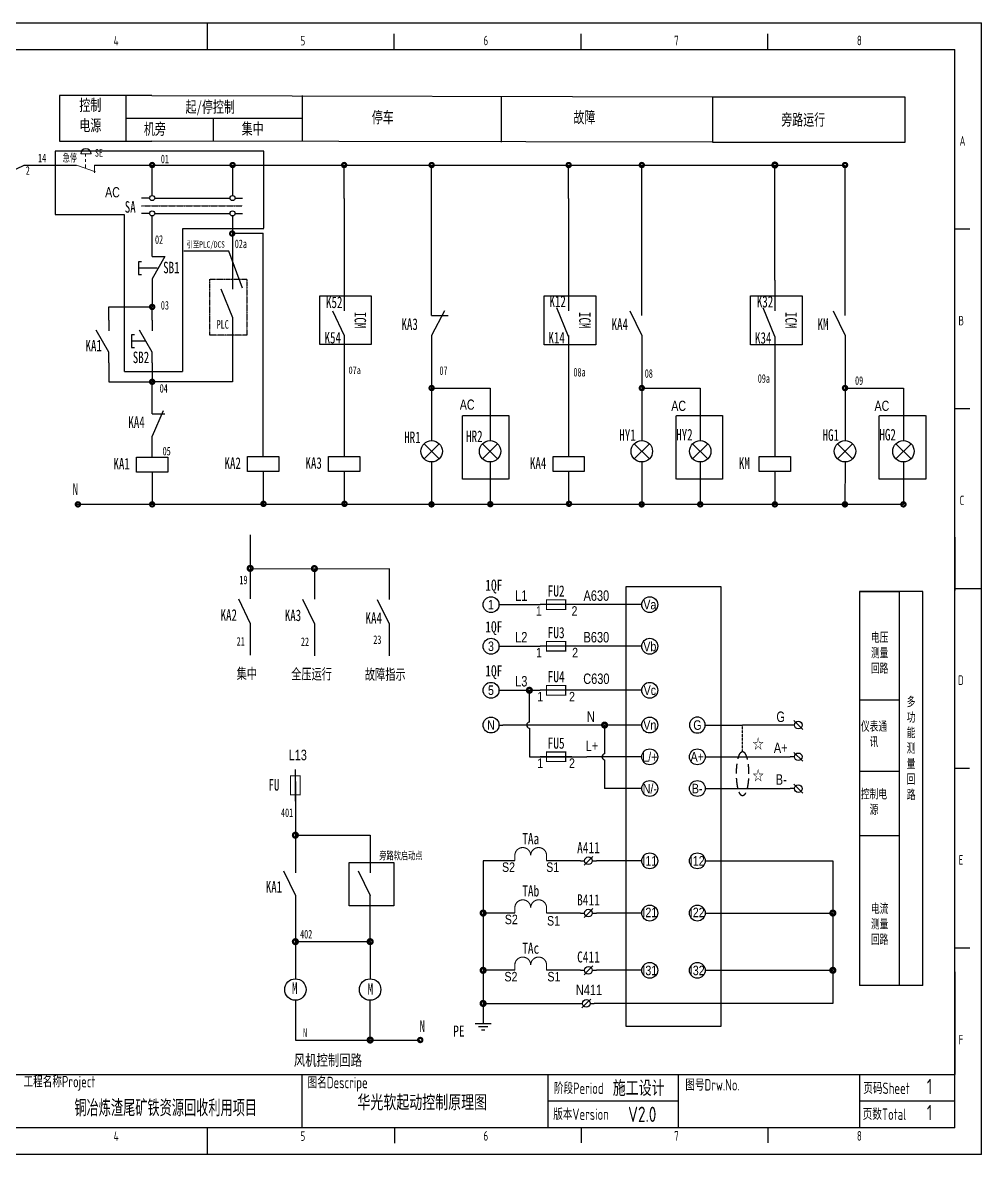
# Model space of a CAD drawing. Header units: millimetres. Extents: x 401220 to 2750366, y -101310 to 943175.
# Drawn here: x 1135406 to 1172682, y 279611 to 323616 of the extents above; entities that cross this region are included whole.
import ezdxf
from ezdxf.enums import TextEntityAlignment as Align

# ---------------------------------------------------------------- set-up
doc = ezdxf.new("R2010")
doc.units = ezdxf.units.MM
doc.linetypes.add('DASHED', pattern=[0.75, 0.5, -0.25])
doc.linetypes.add('HIDDEN', pattern=[0.375, 0.25, -0.125])
for name, color, linetype in [('CONNECT', 3, 'Continuous'), ('D1', 4, 'Continuous'), ('DIM', 1, 'Continuous'), ('TEXT', 4, 'Continuous'), ('图框_外框线', 7, 'Continuous'), ('图框_标题栏属性', 4, 'Continuous'), ('图框_标题栏文字', 6, 'Continuous'), ('图框_视口', 7, 'Continuous'), ('照明平面导线层', 3, 'Continuous')]:
    doc.layers.add(name, color=color, linetype=linetype)
doc.layers.add('SW', color=8, linetype='Continuous', lineweight=20)
doc.styles.add('IDQSTYLE', font='NSimSun.ttf', dxfattribs={"width": 0.7})
doc.styles.add('LEAD', font='simsun.ttf', dxfattribs={"width": 0.8})
doc.styles.add('NERIN_ISOCP', font='simsun.ttf', dxfattribs={"width": 0.75})
doc.styles.add('ROMANS', font='仿宋_GB2312.ttf', dxfattribs={"width": 0.67})
doc.styles.get("Standard").update_dxf_attribs({"font": 'arial.ttf', "bigfont": 'hzdx.shx'})
doc.styles.add('工程字', font='gbenor.shx', dxfattribs={"width": 0.8, "bigfont": 'hztxt.shx'})
doc.styles.add('标准', font='NSimSun.ttf', dxfattribs={"width": 0.667})

# ---------------------------------------------------------------- blocks, each defined once
blk = doc.blocks.new('SYMB2_M_PWF20')
at = {"color": 7}
blk.add_line((0, 0), (10, 0), dxfattribs=at)
at = {"color": 7, "const_width": 0.35}
blk.add_lwpolyline([(8, -1.5), (8, 1.5), (2, 1.5), (2, -1.5)], close=True, dxfattribs=at)
blk = doc.blocks.new('SYMB2_M_PWF26')
at = {"color": 7, "const_width": 0.35}
for points in [[(0, 0), (0, 1.67, -1), (5, 1.67, -2.414214)], [(5, 1.67, -1), (10, 1.67), (10, 0)]]:
    blk.add_lwpolyline(points, format="xyb", dxfattribs=at)
blk = doc.blocks.new('SYMB2_S_PWF4')
at = {"color": 7}
for p, q in [((-5, -0.5), (-5, 0.5)), ((-4, -1.5), (-4, 1.5)), ((-3, -2.5), (-3, 2.5)), ((0, 0), (-3, 0))]:
    blk.add_line(p, q, dxfattribs=at)
at = {"color": 7, "const_width": 0.3}
for points in [[(-5, 0.5), (-5, -0.5)], [(-4, 1.5), (-4, -1.5)], [(-3, 2.5), (-3, -2.5)]]:
    blk.add_lwpolyline(points, dxfattribs=at)
blk = doc.blocks.new('SYMB2_S_PWF23a')
for p, q in [((0, -1.3), (0, 0)), ((1.41, -1.09), (-1.41, -3.91))]:
    blk.add_line(p, q)
blk.add_circle((0, -2.5), 1.2)
blk = doc.blocks.new('SYMB2_M_PWF87')
at = {"color": 7}
for p, q in [((0, 0), (1.3, 0)), ((3.7, 0), (5, 0))]:
    blk.add_line(p, q, dxfattribs=at)
for p, q in [((2.5, 0), (1.1, -1.4)), ((3.9, 1.4), (2.5, 0))]:
    blk.add_line(p, q)
blk.add_circle((2.5, 0), 1.2)
blk = doc.blocks.new('SYMB2_S_PWF13a')
blk.add_line((-1.25, 0), (0, 0))
blk.add_circle((-3.75, 0), 2.5)

msp = doc.modelspace()

# ---------------------------------------------------------------- linework, layer by layer
at = {"color": 0}
for p, q in [((1140429.35313, 320788.48307), (1136833.04646, 320788.48307)), ((1136833.04646, 320788.48307), (1136833.04646, 319005.64747)), ((1136833.04646, 319005.64747), (1140429.35313, 319005.64747)), ((1140442.17754, 316893.01943), (1140442.17764, 318081.10136)), ((1143569.84427, 318078.81551), (1143569.84427, 316893.01943)), ((1140342.58714, 316793.42903), (1140026.99862, 316793.42903)), ((1140541.76794, 316793.42903), (1143470.25387, 316793.42903)), ((1143669.43467, 316793.42903), (1143956.0918, 316793.42903)), ((1140342.58714, 316198.38323), (1140026.99862, 316198.38323)), ((1140442.17743, 314517.4808), (1140442.17752, 316098.79283)), ((1140541.76794, 316198.38323), (1143470.25387, 316198.38323)), ((1143569.84427, 316098.79283), (1143569.84427, 313253.93807)), ((1143669.43467, 316198.38323), (1143956.0918, 316198.38323)), ((1139906.82427, 314318.30004), (1139906.82423, 313820.34805)), ((1140023.01307, 314318.30004), (1139906.82427, 314318.30004)), ((1140940.49815, 314517.48076), (1140442.17736, 313654.364)), ((1139906.82423, 313820.34805), (1140023.01303, 313820.34804)), ((1138763.99154, 312045.98604), (1138763.99151, 311631.02604)), ((1140442.17713, 312045.98604), (1140442.17706, 311631.02604)), ((1143569.84427, 312140.61476), (1143569.84427, 309651.40438)), ((1138763.99144, 310801.10604), (1138266.03951, 311663.58424)), ((1140442.17694, 310801.10604), (1139944.2248, 311663.58412)), ((1139636.05496, 311481.32112), (1139636.05492, 310983.36912)), ((1139752.24376, 311481.32112), (1139636.05496, 311481.32112)), ((1138763.99141, 310386.14604), (1138763.99144, 310801.10604)), ((1139636.05492, 310983.36912), (1139752.24372, 310983.36912)), ((1140442.17687, 310386.14604), (1140442.17694, 310801.10604)), ((1140442.17711, 308401.19046), (1140442.17711, 309651.4047)), ((1143569.84427, 309651.40438), (1141816.46513, 309651.40438)), ((1140872.39273, 308519.1519), (1140442.17704, 307538.07366)), ((1169652.76046, 304885.13479), (1137513.73688, 304885.13479)), ((1146276.43035, 280641.78406), (1146276.43035, 282716.58406)), ((1146604.01493, 282712.97348), (1171644.6667, 282712.97348)), ((1155833.65528, 280648.8274), (1155833.65528, 282712.97348)), ((1160906.31129, 280648.8274), (1160906.31129, 282723.6274)), ((1167938.64844, 282712.97348), (1167938.64844, 280648.8274)), ((1160906.31129, 281686.2274), (1155833.65528, 281686.2274)), ((1171644.6667, 281686.2274), (1167938.64844, 281686.2274)), ((1171644.6667, 280648.8274), (1113548.72514, 280648.8274))]:
    msp.add_line(p, q, dxfattribs=at)
at = {"color": 0, "linetype": 'ByBlock', "ltscale": 3}
for p, q in [((1139418.50309, 320788.48307), (1139418.50309, 319005.64747)), ((1140429.35313, 320788.48307), (1162235.59563, 320725.4333)), ((1139418.50309, 319897.06527), (1146272.82411, 319897.06527)), ((1142807.85861, 319904.44821), (1142807.85861, 319005.64747)), ((1162235.59563, 318961.86562), (1140429.35313, 319005.64747)), ((1140442.17736, 313654.364), (1140442.17725, 312561.61528)), ((1140442.17704, 306723.61447), (1140442.17704, 307538.07366)), ((1144759.95264, 306747.03435), (1144759.95264, 307561.49354)), ((1171644.66981, 303609.17348), (1171644.6667, 301534.37348)), ((1144253.7989, 300252.45133), (1144253.7989, 299015.76482)), ((1146749.55288, 300235.75376), (1146749.55288, 298999.06725)), ((1149656.50209, 300234.26333), (1149656.50209, 298997.57683)), ((1146011.01714, 293258.24444), (1146011.01714, 292021.55794)), ((1148918.71703, 292020.06712), (1148917.96635, 290555.94197))]:
    msp.add_line(p, q, dxfattribs=at)
at = {"color": 0, "ltscale": 0.7}
for p, q in [((1146272.82411, 320788.48307), (1146272.82411, 319005.64747)), ((1154015.26436, 320744.70122), (1154015.26436, 318961.86562)), ((1134619.13227, 317673.44666), (1135462.96425, 318078.81551)), ((1138203.96031, 318078.81551), (1155249.03653, 318078.81551)), ((1155249.03653, 318078.81551), (1159480.17408, 318078.81551)), ((1147907.36775, 316781.50239), (1147907.36775, 313601.98668)), ((1156636.10675, 316781.50239), (1156636.10675, 313601.98668)), ((1147907.36775, 313601.98668), (1147907.36775, 312408.27256)), ((1156636.10675, 313601.98668), (1156636.10675, 312408.27256)), ((1164654.40891, 313601.98668), (1164654.40891, 312408.27256)), ((1143574.34084, 312140.61476), (1143119.52567, 313253.93807)), ((1156634.62541, 311414.68647), (1156179.81025, 312528.00978)), ((1164652.92757, 311414.68647), (1164198.11241, 312528.00978)), ((1147447.45256, 312408.27256), (1147907.36775, 311450.89474)), ((1151802.21619, 312408.27256), (1151308.81655, 311450.89474)), ((1159020.25888, 312408.27256), (1159480.17408, 311450.89474)), ((1166921.21696, 312408.27353), (1167381.13216, 311450.89571)), ((1147907.36775, 311450.89474), (1147907.36775, 310531.28279)), ((1156636.10675, 311450.89474), (1156636.10675, 310531.28279)), ((1147907.36775, 310531.28279), (1147907.36775, 306747.03435)), ((1156636.10675, 310531.28279), (1156636.10675, 306747.03435)), ((1144253.7989, 303706.29739), (1144253.7989, 301209.82915)), ((1146749.55288, 302386.8457), (1146749.55288, 301193.13158)), ((1149656.50209, 302385.35527), (1149656.50209, 301191.64116)), ((1143793.88371, 301209.82915), (1144253.7989, 300252.45133)), ((1146289.63768, 301193.13158), (1146749.55288, 300235.75376)), ((1149196.5869, 301191.64116), (1149656.50209, 300234.26333)), ((1146009.95431, 294108.59097), (1146009.95431, 292021.55848)), ((1145551.10194, 290637.96248), (1146011.01714, 289680.58466)), ((1148458.05116, 290637.96248), (1148917.96635, 289680.58466))]:
    msp.add_line(p, q, dxfattribs=at)
at = {"color": 1}
for p, q in [((1144782.6209, 318623.92874), (1136669.88111, 318623.92874)), ((1136669.88111, 318623.92874), (1136669.88111, 316158.45509)), ((1144782.6209, 317311.97375), (1144782.6209, 318623.92874)), ((1136669.88111, 316158.45509), (1139359.13644, 316158.45509)), ((1139359.13644, 316158.45509), (1139359.13644, 315671.6414))]:
    msp.add_line(p, q, dxfattribs=at)
for p, q in [((1135462.96425, 318078.81551), (1137502.21906, 318078.81551)), ((1151308.81655, 312228.9713), (1151308.81655, 318078.81551)), ((1159480.17408, 312228.9713), (1159480.17408, 318078.81551)), ((1159480.17408, 318078.81551), (1167381.12779, 318078.81551)), ((1164654.40891, 318078.81551), (1164654.40891, 318078.81551)), ((1164654.40891, 313601.98668), (1164654.40891, 318078.81551)), ((1167381.13216, 312228.97227), (1167381.13216, 318078.81647)), ((1151308.81655, 312228.9713), (1151947.04479, 312228.9713)), ((1151308.81655, 311450.89474), (1151308.81655, 307366.14033)), ((1159480.17408, 311450.89474), (1159480.17408, 307366.14033)), ((1164652.92757, 311414.68647), (1164652.92757, 306747.03435)), ((1167381.13216, 311450.89571), (1167381.13216, 307366.14129)), ((1151308.81655, 309408.51753), (1153580.44485, 309408.51753)), ((1153580.44485, 309408.51753), (1153580.44485, 307366.14033)), ((1159480.17408, 309408.51753), (1161751.80238, 309408.51753)), ((1161751.80238, 309408.51753), (1161751.80238, 307366.14033)), ((1167381.13216, 309408.5185), (1169652.76046, 309408.5185)), ((1169652.76046, 309408.5185), (1169652.76046, 307366.14129)), ((1151014.2685, 307244.13453), (1151603.3646, 306655.03843)), ((1151014.2685, 306655.03843), (1151603.3646, 307244.13453)), ((1153285.8968, 307244.13453), (1153874.9929, 306655.03843)), ((1153285.8968, 306655.03843), (1153874.9929, 307244.13453)), ((1159185.62603, 307244.13453), (1159774.72213, 306655.03843)), ((1159185.62603, 306655.03843), (1159774.72213, 307244.13453)), ((1161457.25433, 307244.13453), (1162046.35043, 306655.03843)), ((1161457.25433, 306655.03843), (1162046.35043, 307244.13453)), ((1167086.58411, 307244.13549), (1167675.68021, 306655.03939)), ((1167086.58411, 306655.03939), (1167675.68021, 307244.13549)), ((1169358.21241, 307244.13549), (1169947.30851, 306655.03939)), ((1169358.21241, 306655.03939), (1169947.30851, 307244.13549)), ((1151308.81655, 306533.03263), (1151303.95725, 304859.01549)), ((1153580.44485, 306533.03263), (1153580.44485, 304852.40735)), ((1159480.17408, 306533.03263), (1159475.31478, 304859.01549)), ((1161751.80238, 306533.03263), (1161751.80238, 304885.13479)), ((1167381.13216, 306533.0336), (1167376.27286, 304859.01646)), ((1169652.76046, 306533.0336), (1169652.76046, 304885.13575)), ((1164652.92757, 306156.80023), (1164653.00339, 304885.26611)), ((1155108.0052, 296418.92092), (1155108.0052, 297655.18032)), ((1155108.0052, 296188.11074), (1155108.0052, 295069.45059)), ((1158033.23021, 296303.51583), (1158033.23021, 295184.85569)), ((1162100.93623, 296303.51583), (1163397.32897, 296303.09695)), ((1155108.0052, 295069.45059), (1157343.01913, 295069.45059)), ((1157323.28599, 295069.45059), (1157343.01913, 295069.45059)), ((1158033.23021, 294954.0455), (1158033.23021, 293835.38536)), ((1146009.95438, 294580.33764), (1146009.95438, 294580.33743)), ((1146011.01714, 292021.55794), (1148917.96635, 292020.06751)), ((1146011.01714, 292021.55794), (1146011.01714, 290555.94197)), ((1146011.01714, 289680.58466), (1146011.01714, 287882.10601)), ((1148917.96635, 287882.10601), (1148917.96635, 289680.58466)), ((1162100.94193, 288993.52216), (1163036.77349, 288993.52216)), ((1163036.77349, 288993.52216), (1166907.84481, 288993.52216)), ((1146011.01714, 287882.10601), (1148917.96635, 287882.10601)), ((1146011.01714, 287882.10601), (1146011.01714, 286437.65797)), ((1148917.96635, 287882.10601), (1148917.96635, 286437.65797)), ((1146011.01714, 285604.55027), (1146011.01714, 284057.60838)), ((1148917.96635, 284057.60838), (1148917.96635, 285604.55027)), ((1146011.01714, 284057.60838), (1148917.96635, 284057.60838)), ((1148917.96635, 284057.60838), (1150864.7051, 284057.60838))]:
    msp.add_line(p, q)
at = {"color": 1, "linetype": 'HIDDEN'}
for p, q in [((1144782.6209, 315606.39132), (1144782.6209, 317311.97375)), ((1139359.13644, 315671.6414), (1139359.13644, 310045.57977)), ((1141634.55621, 310045.57977), (1141634.55621, 315606.39132)), ((1141634.55621, 315606.39132), (1144782.6209, 315606.39132)), ((1139359.13644, 310045.57977), (1139542.54432, 310045.57977)), ((1139542.54432, 310045.57977), (1141634.55621, 310045.57977))]:
    msp.add_line(p, q, dxfattribs=at)
at = {"color": 0, "linetype": 'DASHED', "ltscale": 3}
msp.add_line((1140026.99862, 316495.90613), (1143956.0918, 316495.90613), dxfattribs=at)
at = {"color": 0, "ltscale": 3}
for p in [(1143569.84427, 315426.92215), (1144759.95264, 307561.49354)]:
    msp.add_line(p, (1144759.95264, 315426.92215), dxfattribs=at)
at = {"color": 4, "linetype": 'ByBlock', "ltscale": 3}
for p, q in [((1143426.75494, 314729.1012), (1141668.31949, 314729.1012)), ((1143952.24965, 313296.69081), (1143426.75494, 314729.1012))]:
    msp.add_line(p, q, dxfattribs=at)
at = {"color": 0, "linetype": 'Continuous'}
for p, q in [((1140442.17743, 314517.4808), (1140940.49815, 314517.48076)), ((1140442.17711, 308401.19046), (1140940.49783, 308401.19042))]:
    msp.add_line(p, q, dxfattribs=at)
at = {"color": 0, "linetype": 'HIDDEN', "ltscale": 3}
for p, q in [((1140634.25523, 314070.04455), (1139906.82425, 314071.0682)), ((1140193.20087, 311232.34508), (1139636.05494, 311232.34512))]:
    msp.add_line(p, q, dxfattribs=at)
at = {"ltscale": 3}
msp.add_line((1144253.7989, 302396.06856), (1149656.50209, 302377.88057), dxfattribs=at)
at = {"color": 0, "linetype": 'ByBlock'}
for p, q in [((1171644.6667, 300496.97348), (1171644.6667, 301534.37348)), ((1171644.6667, 299459.57348), (1171644.6667, 300496.97348)), ((1171644.6667, 299163.17348), (1171644.6667, 300200.57348)), ((1171644.6667, 298125.77348), (1171644.6667, 299459.57348)), ((1171644.6667, 298125.77348), (1171644.6667, 299163.17348)), ((1171644.6667, 297088.37348), (1171644.6667, 298125.77348)), ((1171644.6667, 296050.97348), (1171644.6667, 297088.37348)), ((1171644.6667, 295013.57348), (1171644.6667, 296050.97348)), ((1171644.6667, 293976.17348), (1171644.6667, 295013.57348)), ((1171644.6667, 292938.77348), (1171644.6667, 293976.17348)), ((1171644.6667, 291901.37348), (1171644.6667, 292938.77348)), ((1171644.6667, 290863.97348), (1171644.6667, 291901.37348)), ((1171644.6667, 289826.57348), (1171644.6667, 290863.97348)), ((1171644.6667, 288789.17348), (1171644.6667, 289826.57348)), ((1171644.6667, 287751.77348), (1171644.6667, 288789.17348)), ((1171644.6667, 286714.37348), (1171644.6667, 287751.77348)), ((1171644.6667, 286714.37348), (1171644.6667, 282712.97348))]:
    msp.add_line(p, q, dxfattribs=at)
at = {"color": 7, "linetype": 'HIDDEN', "ltscale": 5}
msp.add_line((1163397.32897, 295273.71721), (1163397.32897, 296303.09695), dxfattribs=at)
msp.add_lwpolyline([(1162235.59563, 320725.4333), (1169701.47666, 320725.4333), (1169701.47666, 318951.44088), (1162235.59563, 318951.44088)], close=True)
at = {"color": 0, "const_width": 165.984}
for points in [[(1140400.68111, 318078.81551, 1), (1140483.67311, 318078.81551, 1)], [(1143528.34827, 318078.81551, 1), (1143611.34027, 318078.81551, 1)], [(1151267.32055, 318078.81551, 1), (1151350.31255, 318078.81551, 1)], [(1140400.68125, 312561.61528, 1), (1140483.67325, 312561.61528, 1)], [(1140400.68111, 309651.4047, 1), (1140483.67311, 309651.4047, 1)], [(1151267.32055, 309408.51753, 1), (1151350.31255, 309408.51753, 1)], [(1159438.67808, 309408.51753, 1), (1159521.67008, 309408.51753, 1)], [(1167339.63616, 309408.5185, 1), (1167422.62816, 309408.5185, 1)], [(1137513.73688, 304885.13479, 1), (1137596.72888, 304885.13479, 1)], [(1140400.68111, 304885.13479, 1), (1140483.67311, 304885.13479, 1)], [(1144731.10382, 304906.22442, 1), (1144814.09582, 304906.22442, 1)], [(1147878.51893, 304906.22442, 1), (1147961.51093, 304906.22442, 1)], [(1151262.53707, 304885.13479, 1), (1151345.52907, 304885.13479, 1)], [(1153548.61953, 304892.76074, 1), (1153631.61153, 304892.76074, 1)], [(1156607.25793, 304906.22442, 1), (1156690.24993, 304906.22442, 1)], [(1159433.8946, 304885.13479, 1), (1159516.8866, 304885.13479, 1)], [(1161710.3822, 304885.26611, 1), (1161793.3742, 304885.26611, 1)], [(1164611.50739, 304885.26611, 1), (1164694.49939, 304885.26611, 1)], [(1167334.85268, 304885.13575, 1), (1167417.84468, 304885.13575, 1)], [(1169611.34028, 304885.26707, 1), (1169694.33228, 304885.26707, 1)], [(1150823.2091, 284057.60838, 1), (1150906.2011, 284057.60838, 1)]]:
    msp.add_lwpolyline(points, format="xyb", close=True, dxfattribs=at)
at = {"color": 0, "linetype": 'ByBlock', "const_width": 165.984}
for points in [[(1147865.87175, 318078.81551, 1), (1147948.86375, 318078.81551, 1)], [(1156594.61075, 318078.81551, 1), (1156677.60275, 318078.81551, 1)], [(1159438.67808, 318078.81551, 1), (1159521.67008, 318078.81551, 1)], [(1167339.63616, 318078.81647, 1), (1167422.62816, 318078.81647, 1)], [(1143512.52636, 315414.25145, 1), (1143595.51836, 315414.25145, 1)]]:
    msp.add_lwpolyline(points, format="xyb", close=True, dxfattribs=at)
at = {"color": 7, "const_width": 185.0688}
for points in [[(1164608.14171, 318078.81551, 1), (1164700.67611, 318078.81551, 1)], [(1144207.5317, 302396.06856, 1), (1144300.0661, 302396.06856, 1)], [(1146703.28568, 302386.8457, 1), (1146795.82008, 302386.8457, 1)], [(1155061.738, 297655.18032, 1), (1155154.2724, 297655.18032, 1)], [(1157986.96301, 296303.51583, 1), (1158079.49741, 296303.51583, 1)], [(1145964.74994, 292021.55794, 1), (1146057.28434, 292021.55794, 1)], [(1153263.57224, 288993.52216, 1), (1153356.10664, 288993.52216, 1)], [(1166861.57761, 288993.52216, 1), (1166954.11201, 288993.52216, 1)], [(1145964.74994, 287882.10601, 1), (1146057.28434, 287882.10601, 1)], [(1148871.69915, 287882.10601, 1), (1148964.23355, 287882.10601, 1)], [(1153263.57224, 286767.33856, 1), (1153356.10664, 286767.33856, 1)], [(1166861.57761, 286767.33856, 1), (1166954.11201, 286767.33856, 1)], [(1153263.57224, 285478.78369, 1), (1153356.10664, 285478.78369, 1)], [(1148871.69915, 284057.60838, 1), (1148964.23355, 284057.60838, 1)]]:
    msp.add_lwpolyline(points, format="xyb", close=True, dxfattribs=at)
at = {"color": 1, "linetype": 'DASHED', "ltscale": 3}
msp.add_lwpolyline([(1142686.93803, 313639.48971), (1144122.33351, 313639.48971), (1144122.33351, 311460.97355), (1142686.93803, 311460.97355)], close=True, dxfattribs=at)
at = {"color": 0, "linetype": 'ByBlock', "ltscale": 3}
for points in [[(1146956.73895, 312999.34177), (1148962.48786, 312999.34177), (1148962.48786, 311099.79111), (1146956.73895, 311099.79111)], [(1155685.47795, 312993.55391), (1157691.22686, 312993.55391), (1157691.22686, 311094.00326), (1155685.47795, 311094.00326)], [(1163703.78011, 312993.55391), (1165709.52902, 312993.55391), (1165709.52902, 311094.00326), (1163703.78011, 311094.00326)]]:
    msp.add_lwpolyline(points, close=True, dxfattribs=at)
at = {"color": 1, "linetype": 'HIDDEN'}
for points in [[(1152502.73334, 308335.00806), (1154311.50879, 308335.00806), (1154311.50879, 305868.7863), (1152502.73334, 305868.7863)], [(1160811.49895, 308335.00806), (1162620.2744, 308335.00806), (1162620.2744, 305868.7863), (1160811.49895, 305868.7863)], [(1168712.45703, 308335.00902), (1170521.23248, 308335.00902), (1170521.23248, 305868.78726), (1168712.45703, 305868.78726)]]:
    msp.add_lwpolyline(points, close=True, dxfattribs=at)
at = {"color": 0, "ltscale": 0.7}
for points in [[(1139834.05186, 306723.61447), (1141050.30223, 306723.61447), (1141050.30223, 306133.38035), (1139834.05186, 306133.38035)], [(1144151.82745, 306747.03435), (1145368.07782, 306747.03435), (1145368.07782, 306156.80023), (1144151.82745, 306156.80023)], [(1147299.24257, 306747.03435), (1148515.49294, 306747.03435), (1148515.49294, 306156.80023), (1147299.24257, 306156.80023)], [(1156027.98157, 306747.03435), (1157244.23194, 306747.03435), (1157244.23194, 306156.80023), (1156027.98157, 306156.80023)], [(1164044.80239, 306747.03435), (1165261.05276, 306747.03435), (1165261.05276, 306156.80023), (1164044.80239, 306156.80023)]]:
    msp.add_lwpolyline(points, close=True, dxfattribs=at)
at = {"color": 7}
msp.add_lwpolyline([(1148102.72701, 290958.72478), (1149834.56356, 290958.72478), (1149834.56356, 289271.59095), (1148102.72701, 289271.59095)], close=True, dxfattribs=at)
at = {"color": 0}
for centre in [(1140442.17754, 316793.42903), (1143569.84427, 316793.42903), (1140442.17754, 316198.38323), (1143569.84427, 316198.38323)]:
    msp.add_circle(centre, 99.5904, dxfattribs=at)
for centre in [(1151308.81655, 306949.58648), (1153580.44485, 306949.58648), (1159480.17408, 306949.58648), (1161751.80238, 306949.58648), (1167381.13216, 306949.58744), (1169652.76046, 306949.58744), (1146011.01714, 286021.10412), (1148917.96635, 286021.10412)]:
    msp.add_circle(centre, 416.55385)
at = {"color": 0, "ltscale": 0.7}
for centre in [(1137555.82878, 304885.13479), (1150865.301, 284057.60838)]:
    msp.add_circle(centre, 90.06387, dxfattribs=at)
for centre in [(1155122.05383, 296303.51583), (1158047.27884, 295069.45059)]:
    msp.add_arc(centre, 116.25704, 96.940648498, 263.059351502)
at = {"color": 7, "linetype": 'HIDDEN', "ltscale": 1500}
msp.add_ellipse((1163397.32897, 294413.18915), major_axis=(0, 860.52806), ratio=0.2749131186, dxfattribs=at)
at = {"layer": 'CONNECT', "color": 0, "linetype": 'ByBlock'}
for p, q in [((1147907.36775, 316781.50239), (1147907.36775, 318078.81551)), ((1156636.10675, 316781.50239), (1156636.10675, 318078.81551))]:
    msp.add_line(p, q, dxfattribs=at)
at = {"layer": 'CONNECT', "color": 0}
for p, q in [((1138763.99154, 312045.98604), (1138763.99154, 312561.61528)), ((1138763.99154, 312561.61528), (1140442.17725, 312561.61528)), ((1140442.17713, 312045.98604), (1140442.17725, 312561.61528)), ((1140442.17732, 312561.61528), (1140442.17732, 312561.61528)), ((1138763.99141, 310386.14604), (1138763.99141, 309651.4047)), ((1140442.17687, 310386.14604), (1140442.1767, 309651.4047)), ((1138763.99141, 309651.4047), (1140442.17711, 309651.4047)), ((1141816.46513, 309651.40438), (1140442.17677, 309651.4047)), ((1140442.17711, 306133.38035), (1140442.17711, 304885.13479)), ((1144759.95271, 306156.80023), (1144759.95271, 304908.55467)), ((1147907.36782, 306156.80023), (1147907.36782, 304908.55467)), ((1156636.10682, 306156.80023), (1156636.10682, 304908.55467))]:
    msp.add_line(p, q, dxfattribs=at)
at = {"layer": 'CONNECT', "color": 7}
for p, q in [((1167944.71956, 301492.82496), (1169486.71659, 301492.82496)), ((1170412.41931, 301492.82496), (1167944.71956, 301492.82496)), ((1167944.71956, 301492.82496), (1167944.71956, 288190.9785)), ((1169486.71659, 301492.82496), (1169486.71659, 288190.9785)), ((1170412.41931, 288190.9785), (1170412.41931, 301492.82496)), ((1167944.71956, 301053.94554), (1167944.71956, 287752.09908)), ((1169486.71659, 301053.94554), (1169486.71659, 287752.09908)), ((1170412.41931, 287752.09908), (1170412.41931, 301053.94554)), ((1154081.35322, 300985.70539), (1155531.39389, 300985.70539)), ((1159325.46128, 300985.70539), (1156765.18589, 300985.70539)), ((1167944.71956, 300643.12492), (1167944.71956, 287341.27846)), ((1169486.71659, 300643.12492), (1169486.71659, 287341.27846)), ((1170412.41931, 287341.27846), (1170412.41931, 300643.12492)), ((1167944.71956, 300204.2455), (1167944.71956, 286902.39904)), ((1169486.71659, 300204.2455), (1169486.71659, 286902.39904)), ((1170412.41931, 286902.39904), (1170412.41931, 300204.2455)), ((1167944.72526, 299919.53182), (1167944.72526, 286617.68537)), ((1169486.72229, 299919.53182), (1169486.72229, 286617.68537)), ((1170412.42502, 286617.68537), (1170412.42502, 299919.53182)), ((1154081.35322, 299367.48068), (1155531.39389, 299367.48068)), ((1159325.46128, 299367.48068), (1156765.18589, 299367.48068)), ((1167944.72526, 299480.6524), (1167944.72526, 286178.80594)), ((1169486.72229, 299480.6524), (1169486.72229, 286178.80594)), ((1170412.42502, 286178.80594), (1170412.42502, 299480.6524)), ((1154081.35322, 297655.18032), (1155531.39389, 297655.18032)), ((1159325.46128, 297655.18032), (1156765.18589, 297655.18032)), ((1169486.71659, 297273.9294), (1167944.71956, 297273.9294)), ((1159325.46128, 296303.51583), (1154081.35322, 296303.51583)), ((1165257.51443, 296303.09695), (1163397.32897, 296303.09695)), ((1159325.46128, 295069.45059), (1157343.01913, 295069.45059)), ((1162100.93623, 295069.17736), (1165252.06838, 295069.17736)), ((1169486.71659, 294499.22523), (1167944.71956, 294499.22523)), ((1159325.46128, 293835.38536), (1158033.23021, 293835.38536)), ((1162100.93623, 293835.11213), (1165252.06838, 293835.11213)), ((1169486.72229, 291997.6512), (1167944.72526, 291997.6512)), ((1154543.33489, 291026.15168), (1153309.83944, 291026.15168)), ((1153309.83944, 291026.15168), (1153309.83944, 285950.80178)), ((1157097.20643, 291026.15168), (1155777.12689, 291026.15168)), ((1159325.46698, 291026.15168), (1157714.10243, 291026.15168)), ((1162100.94193, 291026.15168), (1166907.84481, 291026.15168)), ((1166907.84481, 291026.15168), (1166907.84481, 286370.38498)), ((1153309.83944, 290134.55517), (1153309.83944, 285059.20527)), ((1166907.84481, 290134.55039), (1166907.84481, 285478.78369)), ((1154543.33489, 288993.52216), (1153309.83944, 288993.52216)), ((1157097.20643, 288993.52216), (1155777.12689, 288993.52216)), ((1159325.46698, 288993.52216), (1157714.10243, 288993.52216)), ((1154543.33489, 286767.33856), (1153309.83944, 286767.33856)), ((1157097.20643, 286767.33856), (1155777.12689, 286767.33856)), ((1159325.46698, 286767.33856), (1157714.10243, 286767.33856)), ((1162100.94193, 286767.33856), (1166907.84481, 286767.33856)), ((1170412.42502, 286178.80594), (1167944.72526, 286178.80594)), ((1169486.72799, 286178.80594), (1167944.73097, 286178.80594)), ((1153309.83944, 285478.78369), (1157012.07478, 285478.78369)), ((1166907.84481, 285478.78369), (1157628.97078, 285478.78369))]:
    msp.add_line(p, q, dxfattribs=at)
at = {"layer": 'D1', "color": 7, "linetype": 'ByBlock'}
msp.add_arc((1137867.77613, 318510.43131), 200.52575, 0, 180, dxfattribs=at)
at = {"layer": 'TEXT', "color": 7, "ltscale": 5}
msp.add_lwpolyline([(1158862.78928, 284593.66568), (1162563.60823, 284593.66568), (1162563.60823, 301677.53771), (1158862.78928, 301677.53771), (1158862.78928, 284593.66568)], dxfattribs=at)
at = {"layer": '图框_外框线', "color": 0}
for p, q in [((1110436.60651, 323605.00541), (1172682.0667, 323605.00541)), ((1172682.0667, 279611.4274), (1172682.0667, 323605.00541)), ((1172682.0667, 279611.4274), (1110436.60651, 279611.4274))]:
    msp.add_line(p, q, dxfattribs=at)
at = {"layer": '图框_外框线', "color": 0, "lineweight": 30}
for p, q in [((1142596.03086, 322582.75412), (1142596.03086, 323615.58449)), ((1171644.6667, 301613.12728), (1172682.0667, 301613.12728)), ((1142597.29923, 279611.4274), (1142597.29923, 280648.8274))]:
    msp.add_line(p, q, dxfattribs=at)
at = {"layer": '图框_外框线', "color": 0, "lineweight": -3}
for p, q in [((1149857.76913, 322581.03773), (1149857.76913, 323173.83773)), ((1157119.73659, 322588.08108), (1157119.73659, 323180.88108)), ((1164381.53659, 322588.08108), (1164381.53659, 323180.88108)), ((1171644.6667, 315597.97614), (1172236.13659, 315597.97614)), ((1171644.6667, 308607.8712), (1172236.13659, 308607.8712)), ((1171644.6667, 294628.27095), (1172222.70818, 294628.27095)), ((1171644.6667, 287638.9027), (1172237.4667, 287638.9027)), ((1149859.09923, 280641.78406), (1149859.09923, 280048.98406)), ((1157121.0667, 280648.8274), (1157121.0667, 280056.0274)), ((1164382.8667, 280648.8274), (1164382.8667, 280056.0274))]:
    msp.add_line(p, q, dxfattribs=at)
at = {"layer": '图框_视口', "color": 0}
for p, q in [((1113548.72514, 322577.42715), (1171644.6667, 322577.42715)), ((1171644.6667, 280648.8274), (1171644.6667, 322577.42715)), ((1113550.05525, 282712.97348), (1171644.6667, 282712.97348))]:
    msp.add_line(p, q, dxfattribs=at)
at = {"layer": '照明平面导线层', "color": 7, "linetype": 'ByBlock', "lineweight": 20}
for p, q in [((1138068.27363, 318510.43131), (1137667.27863, 318510.43131)), ((1137853.08969, 318410.18256), (1137853.08969, 318510.43131)), ((1137853.08969, 318204.12645), (1137853.08969, 318304.3752)), ((1137502.21906, 318078.81551), (1138233.3332, 317817.38344)), ((1137853.08969, 317953.35106), (1137853.08969, 318103.8777)), ((1138203.96031, 318078.81551), (1138203.96031, 317777.5958))]:
    msp.add_line(p, q, dxfattribs=at)

# ---------------------------------------------------------------- block references
at = {"color": 7, "xscale": 123.3791999982046, "yscale": 123.3791999982046, "zscale": 123.3791999982046}
for name, p in [('SYMB2_S_PWF13a', (1154081.35322, 300985.70539)), ('SYMB2_S_PWF13a', (1154081.35322, 299367.48068)), ('SYMB2_S_PWF13a', (1154081.35322, 297655.18032)), ('SYMB2_S_PWF13a', (1154081.35322, 296303.51583)), ('SYMB2_S_PWF13a', (1162100.93623, 295069.17736)), ('SYMB2_S_PWF13a', (1162100.93623, 293835.11213)), ('SYMB2_M_PWF26', (1154543.33489, 291026.15168)), ('SYMB2_S_PWF13a', (1162100.94193, 291026.15168)), ('SYMB2_M_PWF87', (1157097.20643, 291026.15168)), ('SYMB2_M_PWF26', (1154543.33489, 288993.52216)), ('SYMB2_M_PWF87', (1157097.20643, 288993.52216)), ('SYMB2_S_PWF13a', (1162100.94193, 288993.52216)), ('SYMB2_M_PWF26', (1154543.33489, 286767.33856)), ('SYMB2_M_PWF87', (1157097.20643, 286767.33856)), ('SYMB2_S_PWF13a', (1162100.94193, 286767.33856))]:
    msp.add_blockref(name, p, dxfattribs=at)
at = {"color": 7}
for name, p, xscale, yscale, zscale, rotation in [('SYMB2_M_PWF20', (1156765.18589, 300985.70539), 123.3791999982046, 123.3791999982046, 123.3791999982046, 179.9999969264097), ('SYMB2_S_PWF13a', (1159325.46128, 300985.70539), 123.3791999982046, 123.3791999982046, 123.3791999982046, 179.9999969264097), ('SYMB2_S_PWF13a', (1159325.46128, 299367.48068), 123.3791999982046, 123.3791999982046, 123.3791999982046, 179.9999969264097), ('SYMB2_M_PWF20', (1156765.18589, 299367.48068), 123.3791999982046, 123.3791999982046, 123.3791999982046, 179.9999969264097), ('SYMB2_S_PWF13a', (1159325.46128, 297655.18032), 123.3791999982046, 123.3791999982046, 123.3791999982046, 179.9999969264097), ('SYMB2_M_PWF20', (1156765.18589, 297655.18032), 123.3791999982046, 123.3791999982046, 123.3791999982046, 179.9999969264097), ('SYMB2_S_PWF13a', (1159325.46128, 296303.51583), 123.3791999982046, 123.3791999982046, 123.3791999982046, 179.9999969264097), ('SYMB2_S_PWF13a', (1162100.93623, 296303.51583), -123.3791999982046, 123.3791999998878, 123.3792, 180.0000030735903), ('SYMB2_S_PWF23a', (1165257.51443, 296303.09695), 123.3791999998878, 123.3791999998878, 123.3791999998878, 89.99999846379107), ('SYMB2_M_PWF20', (1156765.18589, 295069.45053), 123.3791999982046, 123.3791999982046, 123.3791999982046, 179.9999969264097), ('SYMB2_S_PWF13a', (1159325.46128, 295069.45059), 123.3791999982046, 123.3791999982046, 123.3791999982046, 179.9999969264097), ('SYMB2_S_PWF23a', (1165252.06838, 295069.17736), 123.3791999998878, 123.3791999998878, 123.3791999998878, 89.99999846379107), ('SYMB2_M_PWF20', (1146009.95431, 293346.54564), 123.3791999982046, 123.3791999982046, 123.3791999982046, 89.99999692640965), ('SYMB2_S_PWF13a', (1159325.46128, 293835.38536), 123.3791999982046, 123.3791999982046, 123.3791999982046, 179.9999969264097), ('SYMB2_S_PWF23a', (1165252.06838, 293835.11213), 123.3791999998878, 123.3791999998878, 123.3791999998878, 89.99999846379107), ('SYMB2_S_PWF13a', (1159325.46698, 291026.15168), 123.3791999982046, 123.3791999982046, 123.3791999982046, 179.9999969264097), ('SYMB2_S_PWF13a', (1159325.46698, 288993.52216), 123.3791999982046, 123.3791999982046, 123.3791999982046, 179.9999969264097), ('SYMB2_S_PWF13a', (1159325.46698, 286767.33856), 123.3791999982046, 123.3791999982046, 123.3791999982046, 179.9999969264097), ('SYMB2_S_PWF4', (1153309.83944, 285059.20527), 123.3791999998878, 123.3791999998878, 123.3791999998878, 89.99999846379107)]:
    msp.add_blockref(name, p, dxfattribs=dict(at, xscale=xscale, yscale=yscale, zscale=zscale, rotation=rotation))
at = {"layer": 'TEXT', "color": 7, "xscale": 123.3791999982046, "yscale": 123.3791999982046, "zscale": 123.3791999982046}
msp.add_blockref('SYMB2_M_PWF87', (1157012.07478, 285478.78369), dxfattribs=at)

# ---------------------------------------------------------------- texts
at = {"color": 0, "ltscale": 0.7, "style": 'IDQSTYLE', "width": 0.7}
for s, p in [('控制', (1137610.98134, 320185.69753)), ('起/停控制', (1141740.50841, 320116.77673)), ('停车', (1148981.95935, 319711.70568)), ('故障', (1156822.26753, 319711.70568)), ('旁路运行', (1164902.79406, 319618.58717)), ('电源', (1137610.98134, 319398.88862)), ('机旁', (1140121.66551, 319256.96263)), ('集中', (1143924.48169, 319270.85468))]:
    msp.add_text(s, height=447.060634, dxfattribs=at).set_placement(p)
for s, height, p in [('14', 331.968, (1136162.11591, 318352.21637)), ('01', 331.968, (1140937.63165, 318312.03799)), ('2', 331.968, (1135608.08091, 317867.80936)), ('SA', 447.060634, (1139589.16367, 316450.44633)), ('02', 331.968, (1140710.31749, 315179.7197)), ('02a', 331.968, (1143890.13666, 315012.98667)), ('SB1', 447.060634, (1141189.52468, 314093.9269)), ('K52', 447.060634, (1147521.42201, 312737.89611)), ('K12', 447.060634, (1156206.95358, 312779.01693)), ('K32', 447.060634, (1164270.73426, 312763.09276)), ('03', 331.968, (1140937.38255, 312623.56755)), ('PLC', 331.968, (1143184.79342, 311881.59332)), ('KA3', 447.060634, (1150452.80921, 311888.39955)), ('KA4', 447.060634, (1158624.16673, 311888.39955)), ('KM', 447.060634, (1166525.12482, 311888.40052)), ('K54', 447.060634, (1147464.33909, 311363.34111)), ('K14', 447.060634, (1156168.90016, 311365.56535)), ('K34', 447.060634, (1164200.14635, 311353.03105)), ('KA1', 447.060634, (1138169.2072, 311058.55897)), ('07a', 287.5, (1148316.7897, 310099.96816)), ('07', 331.968, (1151769.41142, 310082.98807)), ('08a', 331.968, (1157057.80951, 310021.21345)), ('08', 331.968, (1159752.21372, 309971.72066)), ('09a', 331.968, (1164225.09669, 309776.10437)), ('09', 331.968, (1167927.88284, 309697.01059)), ('04', 331.968, (1140891.72115, 309394.48737)), ('KA4', 447.060634, (1139834.64322, 308082.07025)), ('HR1', 447.060634, (1150561.45663, 307490.4822)), ('HR2', 447.060634, (1152969.59905, 307529.19167)), ('HY1', 447.060634, (1158925.43573, 307581.22161)), ('HY2', 447.060634, (1161137.95302, 307595.17127)), ('HG1', 447.060634, (1166826.39382, 307581.22257)), ('HG2', 447.060634, (1169038.9111, 307595.17223)), ('05', 331.968, (1141007.42016, 306955.07786)), ('KA2', 447.060634, (1143572.98405, 306489.57642)), ('KA3', 447.060634, (1146720.39917, 306489.57642)), ('KA4', 447.060634, (1155449.13817, 306489.57642)), ('KM', 447.060634, (1163465.95899, 306489.57642)), ('KA1', 447.060634, (1139255.20846, 306466.15654)), ('N', 447.06063, (1137453.71696, 305477.65163)), ('19', 331.968, (1143990.87792, 301944.14368)), ('KA2', 447.060634, (1143420.75205, 300584.6785)), ('KA3', 447.060634, (1145916.50603, 300567.98093)), ('KA4', 447.060634, (1149057.2407, 300468.87793)), ('21', 331.968, (1143887.22848, 299559.47754)), ('22', 331.968, (1146382.98246, 299542.77997)), ('23', 331.968, (1149197.67741, 299622.70879)), ('故障指示', 414.96, (1149506.02187, 298283.77464)), ('FU', 447.060634, (1145176.90746, 293975.90222)), ('401', 331.968, (1145687.57239, 292895.0336)), ('KA1', 447.060634, (1145177.97028, 290012.81182)), ('402', 331.968, (1146430.17559, 288169.42956)), ('M', 447.06063, (1145983.63609, 286072.57048)), ('M', 447.06063, (1148925.59455, 286041.51464)), ('N', 447.06063, (1150944.41483, 284597.58312)), ('N', 331.968, (1146386.59625, 284344.11692))]:
    msp.add_text(s, height=height, dxfattribs=at).set_placement(p, align=Align.MIDDLE)
at = {"color": 4, "ltscale": 0.7, "style": 'IDQSTYLE', "width": 0.7}
msp.add_text('引至PLC/DCS', height=248.976, rotation=0.000013355, dxfattribs=at).set_placement((1142526.92481, 314980.18682), align=Align.MIDDLE)
at = {"color": 0, "ltscale": 0.7, "style": 'IDQSTYLE', "width": 0.7}
for s, rotation, p in [('ICM', 270, (1148536.37269, 312051.14496)), ('ICM', 270, (1157265.11169, 312045.3571)), ('ICM', 270, (1165283.41385, 312045.3571)), ('SB2', 0.000013355, (1140006.54891, 310601.43212))]:
    msp.add_text(s, height=447.060634, rotation=rotation, dxfattribs=at).set_placement(p, align=Align.MIDDLE)
at = {"color": 0, "linetype": 'ByBlock', "lineweight": 30, "style": 'IDQSTYLE', "width": 0.7}
for s, p in [('集中', (1143727.64583, 298098.20791)), ('全压运行', (1145847.23748, 298081.51034))]:
    msp.add_text(s, height=414.96, dxfattribs=at).set_placement(p)
at = {"color": 7, "char_height": 407.15136, "width": 431.3090074, "attachment_point": 1, "style": 'LEAD'}
for insert in [(1163781.7125, 295783.8507), (1163781.7125, 294549.78547)]:
    msp.add_mtext('☆\\P', dxfattribs=dict(at, insert=insert))
at = {"layer": 'CONNECT', "color": 7, "char_height": 360.88416, "attachment_point": 5, "style": 'ROMANS'}
for s, insert, width in [('{\\fSimSun|b0|i0|c134|p2;电压}\\P{\\fSimSun|b0|i0|c134|p2;测量}\\P{\\fSimSun|b0|i0|c134|p2;回路}', (1168728.056, 299098.49583), 1931.9399225), ('{\\fSimSun|b0|i0|c134|p2;多\\P功\\P能}\\P{\\fSimSun|b0|i0|c134|p2;测}\\P{\\fSimSun|b0|i0|c134|p2;量}\\P{\\fSimSun|b0|i0|c134|p2;回}\\P{\\fSimSun|b0|i0|c134|p2;路}', (1169949.56795, 295393.58824), 2060.2542905), ('{\\fSimSun|b0|i0|c134|p2;仪表通讯}', (1168507.47349, 295937.63647), 1118.4866813), ('{\\fSimSun|b0|i0|c134|p2;控制电源}', (1168507.47349, 293309.95266), 1118.4866813), ('电流\\P测量\\P回路', (1168728.0617, 288556.01032), 1931.9399225)]:
    msp.add_mtext(s, dxfattribs=dict(at, insert=insert, width=width))
at = {"layer": 'DIM', "color": 1, "width": 0.75}
for p in [(1138900.2695, 316824.46353), (1152690.6939, 308566.84238), (1160913.60513, 308518.80868), (1168814.56321, 308518.80964)]:
    msp.add_text('AC', height=394.377984, dxfattribs=at).set_placement(p, align=Align.CENTER)
at = {"layer": 'DIM', "color": 7, "width": 0.75}
for s, p in [('L1', (1154793.24557, 301133.76043)), ('A630', (1157712.81664, 301133.76043)), ('L2', (1154793.24557, 299515.53572)), ('B630', (1157712.81664, 299515.53572)), ('L3', (1154793.24557, 297803.23536)), ('C630', (1157712.81664, 297900.6936)), ('N', (1157498.98178, 296426.89503)), ('G', (1164879.14357, 296422.62495)), ('L13', (1146102.89516, 294935.69633)), ('L+', (1157538.99484, 295295.13902)), ('A+', (1164879.14357, 295217.2324)), ('B-', (1164899.60072, 293983.16717))]:
    msp.add_text(s, height=407.15136, dxfattribs=at).set_placement(p, align=Align.CENTER)
at = {"layer": 'DIM', "color": 7, "width": 0.8}
for s, p in [('1', (1153614.97985, 300985.70539)), ('Va', (1159791.83465, 300985.70536)), ('3', (1153614.97985, 299367.48068)), ('Vb', (1159791.83465, 299367.48065)), ('5', (1153614.97985, 297655.18032)), ('Vc', (1159791.83465, 297655.1803)), ('N', (1153614.97985, 296303.51583)), ('Vn', (1159791.83465, 296303.5158)), ('G', (1161641.9656, 296303.5158)), ('L/+', (1159791.83465, 295069.45057)), ('A+', (1161634.56285, 295069.17736)), ('N/-', (1159791.83465, 293835.38534)), ('B-', (1161634.56285, 293835.11213)), ('I11', (1159791.84035, 291026.15165)), ('I12', (1161634.56855, 291026.15168)), ('I21', (1159791.84035, 289021.53672)), ('I22', (1161634.56855, 289021.53674)), ('I31', (1159791.84035, 286763.06222)), ('I32', (1161634.56855, 286763.06225))]:
    msp.add_text(s, height=370.1376, dxfattribs=at).set_placement(p, align=Align.MIDDLE)
for s, p in [('1', (1155474.75504, 300924.01585)), ('2', (1156862.28064, 300924.01579)), ('1', (1155482.84652, 299305.79114)), ('2', (1156886.55506, 299305.79108)), ('1', (1155531.39389, 297593.49079)), ('2', (1156765.18589, 297593.49072)), ('1', (1155531.39389, 295007.76099)), ('2', (1156765.18589, 295007.76093)), ('S2', (1154296.68781, 290964.60271)), ('S1', (1156015.68792, 290964.46208)), ('S2', (1154406.20305, 288931.83256)), ('S1', (1156047.6096, 288878.69275)), ('S2', (1154392.15608, 286705.64896)), ('S1', (1156061.87519, 286705.64896))]:
    msp.add_text(s, height=370.1376, dxfattribs=at).set_placement(p, align=Align.TOP_CENTER)
at = {"layer": 'DIM', "color": 7, "width": 0.75}
msp.add_text('N411', height=407.15136, dxfattribs=at).set_placement((1157935.76661, 285802.59248), align=Align.RIGHT)
at = {"layer": 'DIM', "color": 7, "char_height": 431.8272, "style": 'NERIN_ISOCP'}
for s, insert, attachment_point in [('1QF', (1153726.63802, 301417.53259), 8), ('1QF', (1153726.63802, 299799.30788), 8), ('FU3', (1156148.28989, 299675.92875), 8), ('1QF', (1153726.63802, 298087.00753), 8), ('FU4', (1156148.28989, 297963.62839), 8), ('FU5', (1156148.28989, 295377.8986), 8), ('TAa', (1155160.23089, 291663.61088), 8), ('TAb', (1155160.23089, 289630.98137), 8), ('B411', (1157405.65443, 289289.61341), 8), ('TAc', (1155160.23089, 287404.79776), 8), ('PE', (1152587.53455, 284404.48701), 6), ('风机控制回路', (1147275.92386, 283009.36719), 8)]:
    msp.add_mtext(s, dxfattribs=dict(at, insert=insert, attachment_point=attachment_point))
at = {"layer": 'DIM', "color": 7, "char_height": 431.8272, "attachment_point": 8, "style": 'NERIN_ISOCP'}
for s, insert, width in [('FU2', (1156148.28989, 301294.15346), 909.1052438), ('\\pt1295.4816;A411', (1157405.65443, 291322.24293), 1944.8513474), ('C411', (1157405.65443, 287063.42981), 1664.1101894)]:
    msp.add_mtext(s, dxfattribs=dict(at, insert=insert, width=width))
at = {"layer": 'SW', "color": 4, "linetype": 'Continuous', "lineweight": 25, "style": '标准', "width": 0.62}
msp.add_text('铜冶炼渣尾矿铁资源回收利用项目', height=560, dxfattribs=at).set_placement((1140969.57429, 281154.31356), align=Align.CENTER)
at = {"layer": 'TEXT', "color": 7, "linetype": 'ByBlock', "ltscale": 100, "style": '标准', "width": 0.667}
for s, p in [('SE', (1138371.98575, 318403.61616)), ('急停', (1137240.90834, 318209.52894)), ('旁路软启动点', (1150112.37842, 291078.34537))]:
    msp.add_text(s, height=300, dxfattribs=at).set_placement(p, align=Align.CENTER)
at = {"layer": '图框_外框线', "color": 0, "lineweight": -3, "style": '工程字', "width": 0.8}
for s, p in [('4', (1139039.12514, 322725.62715)), ('5', (1146300.96913, 322729.23773)), ('6', (1153414.73659, 322736.28108)), ('7', (1160824.73659, 322736.28108)), ('8', (1167938.33659, 322736.28108)), ('4', (1139040.45525, 280133.82778)), ('5', (1146302.29923, 280137.43836)), ('6', (1153416.0667, 280144.48171)), ('7', (1160826.0667, 280144.48171)), ('8', (1167939.6667, 280144.48171))]:
    msp.add_text(s, height=370.5, dxfattribs=at).set_placement(p, align=Align.CENTER)
for s, p in [('A', (1172061.90287, 319018.92861)), ('B', (1172005.44573, 312028.82367)), ('C', (1172020.24589, 305039.32836)), ('D', (1171992.01732, 298049.22342)), ('E', (1171978.54726, 291059.85517)), ('F', (1171978.54726, 284069.75023))]:
    msp.add_text(s, height=370.5, dxfattribs=at).set_placement(p, align=Align.MIDDLE_RIGHT)
at = {"layer": '图框_标题栏属性', "color": 0, "style": '工程字', "width": 0.85}
for s, p in [('施工设计', (1158351.49917, 281883.2114)), ('华光软起动控制原理图', (1148424.40816, 281326.28861)), ('V2.0', (1158944.72409, 280871.85068))]:
    msp.add_text(s, height=592.8, dxfattribs=at).set_placement(p)
for p in [(1170668.70994, 281954.44887), (1170668.70994, 280939.02835)]:
    msp.add_text('1', height=592.8, dxfattribs=at).set_placement(p, align=Align.CENTER)
at = {"layer": '图框_标题栏文字', "color": 0, "style": '工程字', "width": 0.8}
for s, p in [('工程名称Project', (1135440.47223, 282217.46509)), ('图名Descripe', (1146485.29431, 282181.67791)), ('图号Drw.No.', (1161172.39984, 282091.39722)), ('阶段Period', (1156059.434, 281959.65581)), ('页码Sheet', (1168092.436, 281959.65581)), ('版本Version', (1156035.71381, 280949.65711)), ('页数Total', (1168068.71582, 280949.65711))]:
    msp.add_text(s, height=444.6, dxfattribs=at).set_placement(p)

doc.saveas('drawing.dxf')
